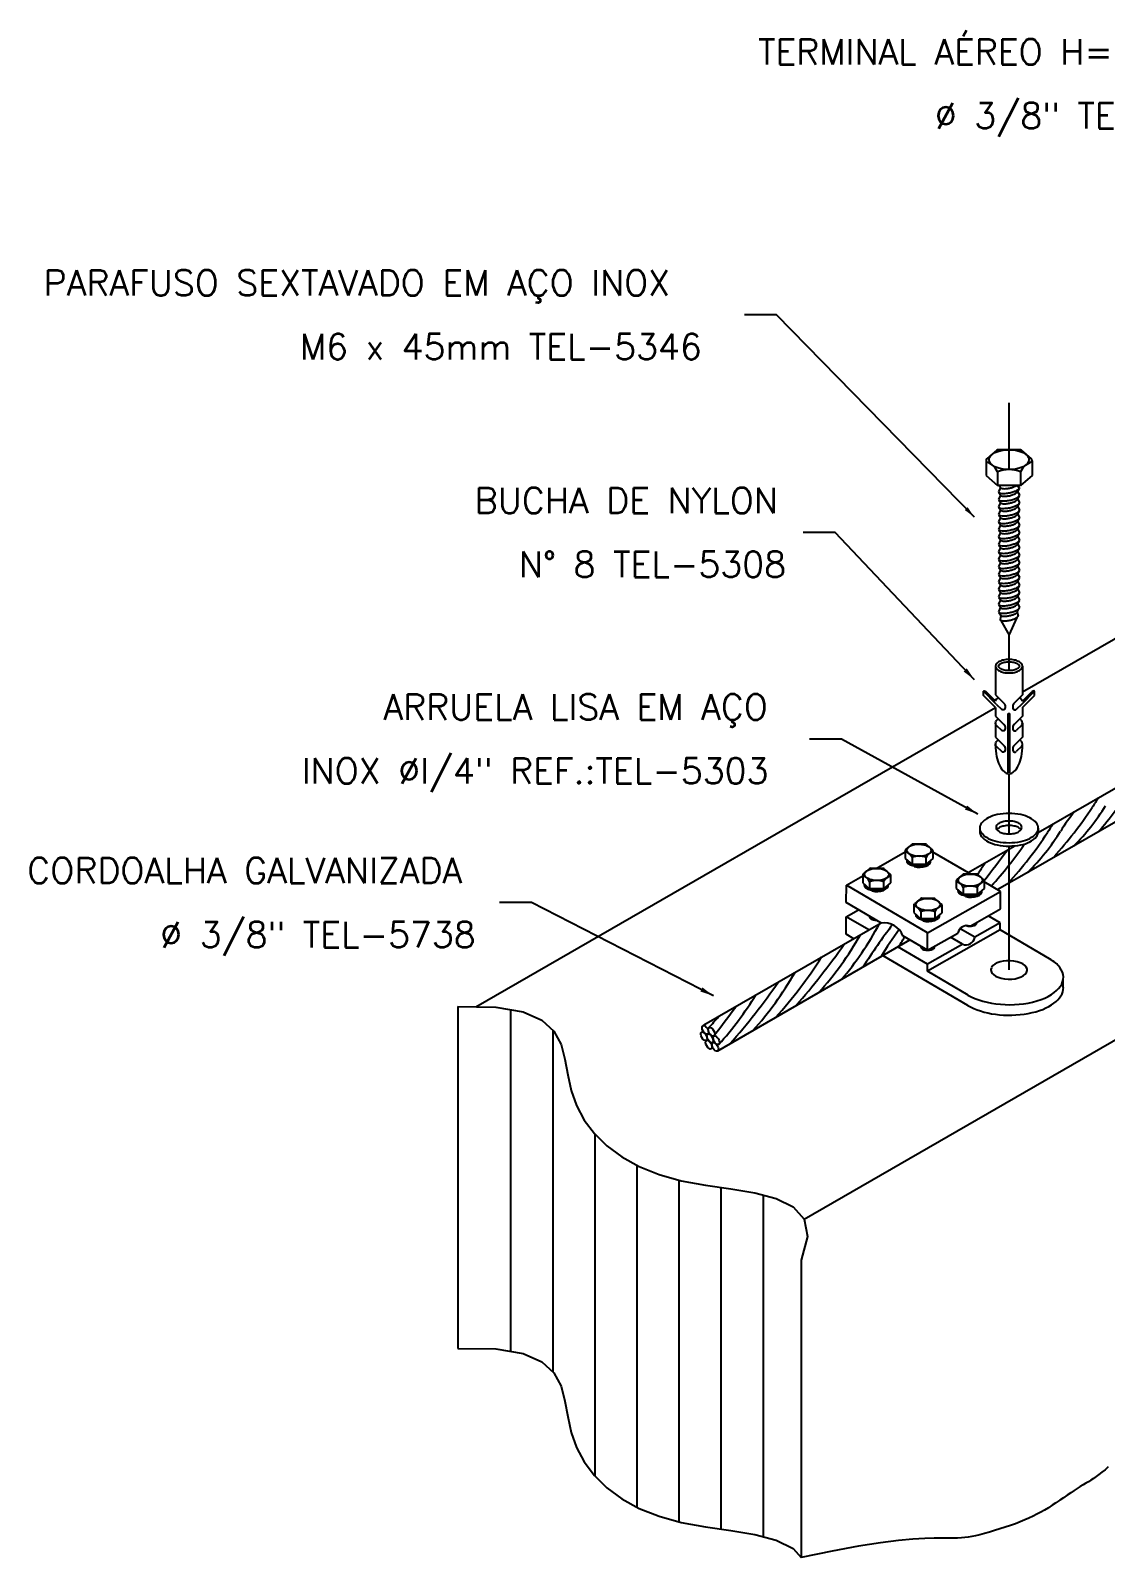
# Model space of a CAD drawing. Header units: millimetres. Extents: x -6438.6 to -6417.3, y -4691 to -4675.7.
# Drawn here: x -6438.65 to -6430.24, y -4689.28 to -4677.33 of the extents above; entities that cross this region are included whole.
import ezdxf

# ---------------------------------------------------------------- set-up
doc = ezdxf.new("R2010")
doc.units = ezdxf.units.MM
doc.header["$LTSCALE"] = 10
doc.linetypes.add('DASHDOT', pattern=[1, 0.5, -0.25, 0, -0.25])
doc.layers.add('Termotécnica', color=7, linetype='Continuous')
doc.styles.add('r80', font='romans.shx')

msp = doc.modelspace()

# ---------------------------------------------------------------- linework, layer by layer
at = {"layer": 'Termotécnica', "color": 2}
for p, q in [((-6432.811, -4679.556), (-6433.061, -4679.556)), ((-6431.262, -4681.141), (-6432.811, -4679.556)), ((-6432.595, -4686.635), (-6421.364, -4680.16)), ((-6430.909, -4680.612), (-6431.075, -4680.612)), ((-6431.172, -4680.698), (-6431.172, -4680.815)), ((-6431.087, -4680.616), (-6431.166, -4680.684)), ((-6430.897, -4680.616), (-6430.818, -4680.684)), ((-6430.812, -4680.698), (-6430.812, -4680.815)), ((-6431.172, -4680.815), (-6431.082, -4680.893)), ((-6431.082, -4680.785), (-6431.082, -4680.893)), ((-6430.902, -4680.785), (-6430.902, -4680.893)), ((-6430.812, -4680.815), (-6430.902, -4680.893)), ((-6430.902, -4680.893), (-6431.082, -4680.893)), ((-6431.06, -4680.908), (-6431.075, -4680.943)), ((-6431.06, -4680.967), (-6431.075, -4681.001)), ((-6431.071, -4680.948), (-6431.06, -4680.967)), ((-6431.069, -4680.893), (-6431.06, -4680.908)), ((-6430.91, -4680.908), (-6430.935, -4680.893)), ((-6430.913, -4680.916), (-6430.925, -4680.938)), ((-6430.925, -4680.938), (-6430.91, -4680.966)), ((-6430.886, -4682.508), (-6428.058, -4680.877)), ((-6431.06, -4681.025), (-6431.075, -4681.06)), ((-6431.06, -4681.084), (-6431.075, -4681.119)), ((-6431.071, -4681.007), (-6431.06, -4681.025)), ((-6431.071, -4681.065), (-6431.06, -4681.084)), ((-6430.913, -4680.975), (-6430.925, -4680.997)), ((-6430.925, -4680.997), (-6430.91, -4681.025)), ((-6430.913, -4681.034), (-6430.925, -4681.055)), ((-6430.925, -4681.055), (-6430.91, -4681.084)), ((-6430.913, -4681.092), (-6430.925, -4681.114)), ((-6431.06, -4681.142), (-6431.075, -4681.177)), ((-6431.06, -4681.201), (-6431.075, -4681.236)), ((-6431.071, -4681.124), (-6431.06, -4681.142)), ((-6431.071, -4681.183), (-6431.06, -4681.201)), ((-6430.925, -4681.114), (-6430.91, -4681.142)), ((-6430.913, -4681.151), (-6430.925, -4681.172)), ((-6430.925, -4681.172), (-6430.91, -4681.201)), ((-6430.913, -4681.209), (-6430.925, -4681.231)), ((-6432.352, -4681.26), (-6432.602, -4681.26)), ((-6431.263, -4682.413), (-6432.352, -4681.26)), ((-6431.06, -4681.26), (-6431.075, -4681.294)), ((-6431.06, -4681.318), (-6431.075, -4681.353)), ((-6431.071, -4681.241), (-6431.06, -4681.26)), ((-6431.071, -4681.3), (-6431.06, -4681.318)), ((-6430.925, -4681.231), (-6430.91, -4681.26)), ((-6430.913, -4681.268), (-6430.925, -4681.29)), ((-6430.925, -4681.29), (-6430.91, -4681.318)), ((-6430.913, -4681.327), (-6430.925, -4681.348)), ((-6431.06, -4681.377), (-6431.075, -4681.412)), ((-6431.06, -4681.436), (-6431.075, -4681.47)), ((-6431.071, -4681.359), (-6431.06, -4681.377)), ((-6431.071, -4681.417), (-6431.06, -4681.436)), ((-6430.925, -4681.348), (-6430.91, -4681.377)), ((-6430.913, -4681.385), (-6430.925, -4681.407)), ((-6430.925, -4681.407), (-6430.91, -4681.435)), ((-6430.913, -4681.444), (-6430.925, -4681.466)), ((-6431.06, -4681.494), (-6431.075, -4681.529)), ((-6431.06, -4681.553), (-6431.075, -4681.588)), ((-6431.071, -4681.476), (-6431.06, -4681.494)), ((-6431.071, -4681.534), (-6431.06, -4681.553)), ((-6430.925, -4681.466), (-6430.91, -4681.494)), ((-6430.913, -4681.503), (-6430.925, -4681.524)), ((-6430.925, -4681.524), (-6430.91, -4681.553)), ((-6430.913, -4681.561), (-6430.925, -4681.583)), ((-6431.06, -4681.612), (-6431.075, -4681.646)), ((-6431.06, -4681.67), (-6431.075, -4681.705)), ((-6431.071, -4681.593), (-6431.06, -4681.612)), ((-6431.071, -4681.652), (-6431.06, -4681.67)), ((-6430.925, -4681.583), (-6430.91, -4681.611)), ((-6430.913, -4681.62), (-6430.925, -4681.642)), ((-6430.925, -4681.642), (-6430.91, -4681.67)), ((-6430.913, -4681.679), (-6430.925, -4681.7)), ((-6431.06, -4681.729), (-6431.075, -4681.764)), ((-6431.06, -4681.787), (-6431.075, -4681.822)), ((-6431.071, -4681.71), (-6431.06, -4681.729)), ((-6431.071, -4681.769), (-6431.06, -4681.787)), ((-6430.925, -4681.7), (-6430.91, -4681.729)), ((-6430.913, -4681.737), (-6430.925, -4681.759)), ((-6430.925, -4681.759), (-6430.91, -4681.787)), ((-6430.913, -4681.796), (-6430.925, -4681.817)), ((-6430.764, -4683.608), (-6427.64, -4681.806)), ((-6431.06, -4681.846), (-6431.075, -4681.881)), ((-6431.072, -4681.886), (-6431.06, -4681.906)), ((-6431.071, -4681.828), (-6431.06, -4681.846)), ((-6431.057, -4681.91), (-6431.062, -4681.942)), ((-6430.992, -4682.063), (-6430.929, -4681.925)), ((-6430.929, -4681.886), (-6430.921, -4681.912)), ((-6430.925, -4681.817), (-6430.91, -4681.846)), ((-6430.925, -4681.878), (-6430.915, -4681.857)), ((-6431.057, -4681.948), (-6430.992, -4682.063)), ((-6430.8, -4683.892), (-6427.786, -4682.156)), ((-6431.098, -4682.307), (-6431.098, -4682.531)), ((-6430.886, -4682.307), (-6430.886, -4682.531)), ((-6431.092, -4682.603), (-6431.192, -4682.503)), ((-6431.192, -4682.536), (-6431.192, -4682.503)), ((-6431.097, -4682.581), (-6431.173, -4682.505)), ((-6430.892, -4682.603), (-6430.792, -4682.503)), ((-6430.887, -4682.581), (-6430.811, -4682.505)), ((-6430.792, -4682.536), (-6430.792, -4682.503)), ((-6435.164, -4684.973), (-6431.099, -4682.63)), ((-6431.098, -4682.63), (-6431.192, -4682.536)), ((-6431.104, -4682.574), (-6431.089, -4682.566)), ((-6431.098, -4682.531), (-6431.032, -4682.597)), ((-6431.098, -4682.63), (-6431.098, -4682.697)), ((-6431.092, -4682.603), (-6431.049, -4682.646)), ((-6430.886, -4682.531), (-6430.953, -4682.597)), ((-6430.892, -4682.603), (-6430.935, -4682.646)), ((-6430.886, -4682.63), (-6430.792, -4682.536)), ((-6430.886, -4682.63), (-6430.886, -4682.697)), ((-6431.098, -4682.697), (-6431.03, -4682.765)), ((-6431.098, -4682.752), (-6431.098, -4682.862)), ((-6430.998, -4682.677), (-6430.986, -4682.677)), ((-6430.998, -4683.148), (-6430.998, -4682.677)), ((-6430.986, -4683.148), (-6430.986, -4682.677)), ((-6430.886, -4682.697), (-6430.955, -4682.765)), ((-6430.886, -4682.752), (-6430.886, -4682.862)), ((-6432.304, -4682.877), (-6432.554, -4682.877)), ((-6431.236, -4683.465), (-6432.304, -4682.877)), ((-6431.098, -4682.862), (-6431.03, -4682.931)), ((-6431.092, -4682.768), (-6431.049, -4682.811)), ((-6430.886, -4682.862), (-6430.955, -4682.931)), ((-6430.892, -4682.768), (-6430.935, -4682.811)), ((-6431.092, -4682.933), (-6431.049, -4682.976)), ((-6430.892, -4682.933), (-6430.935, -4682.976)), ((-6431.221, -4683.572), (-6431.221, -4683.601)), ((-6430.763, -4683.574), (-6430.763, -4683.603)), ((-6431.753, -4683.702), (-6431.801, -4683.743)), ((-6431.645, -4683.7), (-6431.746, -4683.7)), ((-6431.638, -4683.703), (-6431.59, -4683.745)), ((-6431.311, -4683.923), (-6430.946, -4683.713)), ((-6432.033, -4683.89), (-6431.805, -4683.76)), ((-6431.805, -4683.752), (-6431.805, -4683.812)), ((-6431.805, -4683.812), (-6431.751, -4683.86)), ((-6431.751, -4683.805), (-6431.751, -4683.86)), ((-6431.642, -4683.806), (-6431.642, -4683.86)), ((-6431.587, -4683.813), (-6431.642, -4683.86)), ((-6431.587, -4683.753), (-6431.587, -4683.813)), ((-6431.291, -4683.935), (-6431.587, -4683.762)), ((-6432.265, -4684.022), (-6432.137, -4683.949)), ((-6432.137, -4683.941), (-6432.137, -4684.002)), ((-6432.085, -4683.892), (-6432.133, -4683.933)), ((-6431.977, -4683.89), (-6432.078, -4683.889)), ((-6431.97, -4683.893), (-6431.922, -4683.934)), ((-6431.919, -4683.943), (-6431.919, -4684.003)), ((-6431.642, -4683.86), (-6431.751, -4683.86)), ((-6431.737, -4683.869), (-6431.737, -4683.86)), ((-6431.737, -4683.869), (-6431.733, -4683.86)), ((-6431.735, -4683.867), (-6431.731, -4683.86)), ((-6431.735, -4683.876), (-6431.735, -4683.867)), ((-6431.353, -4683.937), (-6431.401, -4683.978)), ((-6431.245, -4683.935), (-6431.346, -4683.934)), ((-6431.237, -4683.938), (-6431.19, -4683.979)), ((-6431.237, -4683.938), (-6431.19, -4683.979)), ((-6431.084, -4684.056), (-6430.8, -4683.892)), ((-6432.266, -4684.158), (-6432.265, -4684.022)), ((-6431.629, -4684.395), (-6432.265, -4684.022)), ((-6432.137, -4684.002), (-6432.083, -4684.049)), ((-6432.083, -4683.995), (-6432.083, -4684.049)), ((-6431.974, -4684.05), (-6432.083, -4684.049)), ((-6432.069, -4684.059), (-6432.065, -4684.05)), ((-6432.069, -4684.059), (-6432.069, -4684.05)), ((-6432.067, -4684.066), (-6432.066, -4684.057)), ((-6432.066, -4684.057), (-6432.063, -4684.05)), ((-6431.974, -4683.995), (-6431.974, -4684.05)), ((-6431.919, -4684.003), (-6431.974, -4684.05)), ((-6431.629, -4684.395), (-6431.059, -4684.071)), ((-6431.405, -4683.986), (-6431.405, -4684.047)), ((-6431.405, -4683.986), (-6431.405, -4684.047)), ((-6431.405, -4684.047), (-6431.351, -4684.094)), ((-6431.35, -4684.04), (-6431.351, -4684.094)), ((-6431.241, -4684.04), (-6431.241, -4684.095)), ((-6431.187, -4684.048), (-6431.241, -4684.095)), ((-6431.186, -4683.988), (-6431.187, -4684.048)), ((-6431.059, -4684.071), (-6431.186, -4683.996)), ((-6431.06, -4684.207), (-6431.059, -4684.071)), ((-6434.728, -4684.156), (-6434.978, -4684.156)), ((-6433.305, -4684.887), (-6434.728, -4684.156)), ((-6431.995, -4684.317), (-6432.266, -4684.158)), ((-6431.737, -4684.176), (-6431.737, -4684.236)), ((-6431.685, -4684.127), (-6431.733, -4684.168)), ((-6431.576, -4684.125), (-6431.678, -4684.124)), ((-6431.569, -4684.127), (-6431.522, -4684.169)), ((-6431.518, -4684.177), (-6431.519, -4684.238)), ((-6431.241, -4684.095), (-6431.351, -4684.094)), ((-6431.337, -4684.104), (-6431.333, -4684.094)), ((-6431.337, -4684.104), (-6431.337, -4684.095)), ((-6431.334, -4684.102), (-6431.331, -4684.094)), ((-6431.334, -4684.111), (-6431.334, -4684.102)), ((-6433.379, -4685.115), (-6431.992, -4684.316)), ((-6432.267, -4684.404), (-6432.266, -4684.268)), ((-6432.266, -4684.268), (-6432.171, -4684.214)), ((-6432.089, -4684.372), (-6432.266, -4684.268)), ((-6431.737, -4684.236), (-6431.683, -4684.284)), ((-6431.682, -4684.229), (-6431.683, -4684.284)), ((-6431.573, -4684.285), (-6431.683, -4684.284)), ((-6431.669, -4684.294), (-6431.669, -4684.284)), ((-6431.669, -4684.294), (-6431.665, -4684.284)), ((-6431.666, -4684.292), (-6431.663, -4684.284)), ((-6431.666, -4684.301), (-6431.666, -4684.292)), ((-6431.573, -4684.23), (-6431.573, -4684.285)), ((-6431.519, -4684.238), (-6431.573, -4684.285)), ((-6431.297, -4684.342), (-6431.06, -4684.207)), ((-6431.061, -4684.316), (-6431.259, -4684.429)), ((-6431.244, -4684.318), (-6431.25, -4684.315)), ((-6431.061, -4684.316), (-6431.155, -4684.261)), ((-6431.061, -4684.371), (-6431.061, -4684.316)), ((-6432.207, -4684.44), (-6432.267, -4684.404)), ((-6431.63, -4684.531), (-6431.822, -4684.418)), ((-6431.061, -4684.371), (-6431.631, -4684.695)), ((-6431.63, -4684.531), (-6431.629, -4684.395)), ((-6431.63, -4684.531), (-6431.392, -4684.396)), ((-6431.355, -4684.484), (-6431.449, -4684.428)), ((-6431.259, -4684.429), (-6431.375, -4684.362)), ((-6430.675, -4684.597), (-6431.061, -4684.371)), ((-6433.272, -4685.319), (-6431.768, -4684.45)), ((-6431.63, -4684.64), (-6431.862, -4684.505)), ((-6431.669, -4684.515), (-6431.675, -4684.517)), ((-6431.353, -4684.483), (-6431.63, -4684.64)), ((-6431.591, -4684.509), (-6431.582, -4684.516)), ((-6431.586, -4684.518), (-6431.584, -4684.518)), ((-6431.315, -4684.962), (-6431.976, -4684.575)), ((-6431.315, -4684.962), (-6431.976, -4684.575)), ((-6431.631, -4684.695), (-6431.63, -4684.64)), ((-6431.312, -4684.882), (-6431.631, -4684.695)), ((-6430.568, -4684.821), (-6430.568, -4684.751)), ((-6435.305, -4684.971), (-6435.305, -4687.648)), ((-6432.619, -4686.958), (-6432.619, -4689.284))]:
    msp.add_line(p, q, dxfattribs=at)
at = {"layer": 'Termotécnica', "color": 1, "linetype": 'DASHDOT'}
for p, q in [((-6430.992, -4680.764), (-6430.992, -4680.245)), ((-6430.992, -4682.339), (-6430.992, -4682.063)), ((-6430.992, -4683.62), (-6430.992, -4683.153)), ((-6430.992, -4684.685), (-6430.992, -4683.715))]:
    msp.add_line(p, q, dxfattribs=at)
at = {"layer": 'Termotécnica', "color": 1}
for p, q in [((-6434.892, -4684.995), (-6434.892, -4687.672)), ((-6434.563, -4685.155), (-6434.563, -4687.831)), ((-6434.234, -4685.969), (-6434.234, -4688.645)), ((-6433.905, -4686.213), (-6433.905, -4688.89)), ((-6433.576, -4686.329), (-6433.576, -4689.006)), ((-6433.247, -4686.387), (-6433.247, -4689.063)), ((-6432.917, -4686.446), (-6432.917, -4689.122))]:
    msp.add_line(p, q, dxfattribs=at)
for points in [[(-6431.075, -4680.943, 0.24548), (-6431.069, -4680.949, 0.082009), (-6431.047, -4680.954, 0.04047), (-6431.021, -4680.954, 0.029714), (-6430.987, -4680.949, 0.029714), (-6430.954, -4680.94, 0.04047), (-6430.931, -4680.93, 0.082009), (-6430.912, -4680.916, 0.24548), (-6430.91, -4680.908, 0.24548)], [(-6431.075, -4681.001, 0.24548), (-6431.069, -4681.008, 0.082009), (-6431.047, -4681.013, 0.04047), (-6431.021, -4681.013, 0.029714), (-6430.987, -4681.008, 0.029714), (-6430.954, -4680.998, 0.04047), (-6430.931, -4680.988, 0.082009), (-6430.912, -4680.974, 0.24548), (-6430.91, -4680.966, 0.24548)], [(-6431.06, -4680.908, 0.24548), (-6431.055, -4680.913, 0.082009), (-6431.037, -4680.917, 0.04047), (-6431.016, -4680.917, 0.029714), (-6430.988, -4680.913, 0.029714), (-6430.961, -4680.905, 0.04047), (-6430.942, -4680.897, 0.033394), (-6430.935, -4680.893)], [(-6431.06, -4680.967, 0.24548), (-6431.055, -4680.972, 0.082009), (-6431.037, -4680.976, 0.04047), (-6431.016, -4680.976, 0.029714), (-6430.988, -4680.972, 0.029714), (-6430.961, -4680.964, 0.04047), (-6430.942, -4680.956, 0.082009), (-6430.927, -4680.944, 0.24548), (-6430.925, -4680.938, 0.24548)], [(-6431.075, -4681.06, 0.24548), (-6431.069, -4681.066, 0.082009), (-6431.047, -4681.072, 0.04047), (-6431.021, -4681.071, 0.029714), (-6430.987, -4681.066, 0.029714), (-6430.954, -4681.057, 0.04047), (-6430.931, -4681.047, 0.082009), (-6430.912, -4681.033, 0.24548), (-6430.91, -4681.025, 0.24548)], [(-6431.075, -4681.119, 0.24548), (-6431.069, -4681.125, 0.082009), (-6431.047, -4681.13, 0.04047), (-6431.021, -4681.13, 0.029714), (-6430.987, -4681.125, 0.029714), (-6430.954, -4681.116, 0.04047), (-6430.931, -4681.106, 0.082009), (-6430.912, -4681.091, 0.24548), (-6430.91, -4681.084, 0.24548)], [(-6431.06, -4681.025, 0.24548), (-6431.055, -4681.03, 0.082009), (-6431.037, -4681.035, 0.04047), (-6431.016, -4681.035, 0.029714), (-6430.988, -4681.03, 0.029714), (-6430.961, -4681.023, 0.04047), (-6430.942, -4681.014, 0.082009), (-6430.927, -4681.003, 0.24548), (-6430.925, -4680.997, 0.24548)], [(-6431.06, -4681.084, 0.24548), (-6431.055, -4681.089, 0.082009), (-6431.037, -4681.093, 0.04047), (-6431.016, -4681.093, 0.029714), (-6430.988, -4681.089, 0.029714), (-6430.961, -4681.081, 0.04047), (-6430.942, -4681.073, 0.082009), (-6430.927, -4681.062, 0.24548), (-6430.925, -4681.055, 0.24548)], [(-6431.075, -4681.177, 0.24548), (-6431.069, -4681.183, 0.082009), (-6431.047, -4681.189, 0.04047), (-6431.021, -4681.189, 0.029714), (-6430.987, -4681.183, 0.029714), (-6430.954, -4681.174, 0.04047), (-6430.931, -4681.164, 0.082009), (-6430.912, -4681.15, 0.24548), (-6430.91, -4681.142, 0.24548)], [(-6431.075, -4681.236, 0.24548), (-6431.069, -4681.242, 0.082009), (-6431.047, -4681.247, 0.04047), (-6431.021, -4681.247, 0.029714), (-6430.987, -4681.242, 0.029714), (-6430.954, -4681.233, 0.04047), (-6430.931, -4681.223, 0.082009), (-6430.912, -4681.209, 0.24548), (-6430.91, -4681.201, 0.24548)], [(-6431.06, -4681.142, 0.24548), (-6431.055, -4681.148, 0.082009), (-6431.037, -4681.152, 0.04047), (-6431.016, -4681.152, 0.029714), (-6430.988, -4681.148, 0.029714), (-6430.961, -4681.14, 0.04047), (-6430.942, -4681.132, 0.082009), (-6430.927, -4681.12, 0.24548), (-6430.925, -4681.114, 0.24548)], [(-6431.06, -4681.201, 0.24548), (-6431.055, -4681.206, 0.082009), (-6431.037, -4681.211, 0.04047), (-6431.016, -4681.21, 0.029714), (-6430.988, -4681.206, 0.029714), (-6430.961, -4681.199, 0.04047), (-6430.942, -4681.19, 0.082009), (-6430.927, -4681.179, 0.24548), (-6430.925, -4681.172, 0.24548)], [(-6431.075, -4681.294, 0.24548), (-6431.069, -4681.301, 0.082009), (-6431.047, -4681.306, 0.04047), (-6431.021, -4681.306, 0.029714), (-6430.987, -4681.301, 0.029714), (-6430.954, -4681.292, 0.04047), (-6430.931, -4681.281, 0.082009), (-6430.912, -4681.267, 0.24548), (-6430.91, -4681.26, 0.24548)], [(-6431.075, -4681.353, 0.24548), (-6431.069, -4681.359, 0.082009), (-6431.047, -4681.365, 0.04047), (-6431.021, -4681.365, 0.029714), (-6430.987, -4681.359, 0.029714), (-6430.954, -4681.35, 0.04047), (-6430.931, -4681.34, 0.082009), (-6430.912, -4681.326, 0.24548), (-6430.91, -4681.318, 0.24548)], [(-6431.06, -4681.26, 0.24548), (-6431.055, -4681.265, 0.082009), (-6431.037, -4681.269, 0.04047), (-6431.016, -4681.269, 0.029714), (-6430.988, -4681.265, 0.029714), (-6430.961, -4681.257, 0.04047), (-6430.942, -4681.249, 0.082009), (-6430.927, -4681.238, 0.24548), (-6430.925, -4681.231, 0.24548)], [(-6431.06, -4681.318, 0.24548), (-6431.055, -4681.323, 0.082009), (-6431.037, -4681.328, 0.04047), (-6431.016, -4681.328, 0.029714), (-6430.988, -4681.323, 0.029714), (-6430.961, -4681.316, 0.04047), (-6430.942, -4681.308, 0.082009), (-6430.927, -4681.296, 0.24548), (-6430.925, -4681.29, 0.24548)], [(-6431.075, -4681.412, 0.24548), (-6431.069, -4681.418, 0.082009), (-6431.047, -4681.423, 0.04047), (-6431.021, -4681.423, 0.029714), (-6430.987, -4681.418, 0.029714), (-6430.954, -4681.409, 0.04047), (-6430.931, -4681.399, 0.082009), (-6430.912, -4681.385, 0.24548), (-6430.91, -4681.377, 0.24548)], [(-6431.075, -4681.47, 0.24548), (-6431.069, -4681.477, 0.082009), (-6431.047, -4681.482, 0.04047), (-6431.021, -4681.482, 0.029714), (-6430.987, -4681.477, 0.029714), (-6430.954, -4681.467, 0.04047), (-6430.931, -4681.457, 0.082009), (-6430.912, -4681.443, 0.24548), (-6430.91, -4681.435, 0.24548)], [(-6431.06, -4681.377, 0.24548), (-6431.055, -4681.382, 0.082009), (-6431.037, -4681.387, 0.04047), (-6431.016, -4681.386, 0.029714), (-6430.988, -4681.382, 0.029714), (-6430.961, -4681.375, 0.04047), (-6430.942, -4681.366, 0.082009), (-6430.927, -4681.355, 0.24548), (-6430.925, -4681.348, 0.24548)], [(-6431.06, -4681.436, 0.24548), (-6431.055, -4681.441, 0.082009), (-6431.037, -4681.445, 0.04047), (-6431.016, -4681.445, 0.029714), (-6430.988, -4681.441, 0.029714), (-6430.961, -4681.433, 0.04047), (-6430.942, -4681.425, 0.082009), (-6430.927, -4681.413, 0.24548), (-6430.925, -4681.407, 0.24548)], [(-6431.075, -4681.529, 0.24548), (-6431.069, -4681.535, 0.082009), (-6431.047, -4681.541, 0.04047), (-6431.021, -4681.54, 0.029714), (-6430.987, -4681.535, 0.029714), (-6430.954, -4681.526, 0.04047), (-6430.931, -4681.516, 0.082009), (-6430.912, -4681.502, 0.24548), (-6430.91, -4681.494, 0.24548)], [(-6431.075, -4681.588, 0.24548), (-6431.069, -4681.594, 0.082009), (-6431.047, -4681.599, 0.04047), (-6431.021, -4681.599, 0.029714), (-6430.987, -4681.594, 0.029714), (-6430.954, -4681.585, 0.04047), (-6430.931, -4681.575, 0.082009), (-6430.912, -4681.561, 0.24548), (-6430.91, -4681.553, 0.24548)], [(-6431.06, -4681.494, 0.24548), (-6431.055, -4681.499, 0.082009), (-6431.037, -4681.504, 0.04047), (-6431.016, -4681.504, 0.029714), (-6430.988, -4681.499, 0.029714), (-6430.961, -4681.492, 0.04047), (-6430.942, -4681.484, 0.082009), (-6430.927, -4681.472, 0.24548), (-6430.925, -4681.466, 0.24548)], [(-6431.06, -4681.553, 0.24548), (-6431.055, -4681.558, 0.082009), (-6431.037, -4681.562, 0.04047), (-6431.016, -4681.562, 0.029714), (-6430.988, -4681.558, 0.029714), (-6430.961, -4681.55, 0.04047), (-6430.942, -4681.542, 0.082009), (-6430.927, -4681.531, 0.24548), (-6430.925, -4681.524, 0.24548)], [(-6431.075, -4681.646, 0.24548), (-6431.069, -4681.653, 0.082009), (-6431.047, -4681.658, 0.04047), (-6431.021, -4681.658, 0.029714), (-6430.987, -4681.653, 0.029714), (-6430.954, -4681.643, 0.04047), (-6430.931, -4681.633, 0.082009), (-6430.912, -4681.619, 0.24548), (-6430.91, -4681.611, 0.24548)], [(-6431.075, -4681.705, 0.24548), (-6431.069, -4681.711, 0.082009), (-6431.047, -4681.717, 0.04047), (-6431.021, -4681.716, 0.029714), (-6430.987, -4681.711, 0.029714), (-6430.954, -4681.702, 0.04047), (-6430.931, -4681.692, 0.082009), (-6430.912, -4681.678, 0.24548), (-6430.91, -4681.67, 0.24548)], [(-6431.06, -4681.612, 0.24548), (-6431.055, -4681.617, 0.082009), (-6431.037, -4681.621, 0.04047), (-6431.016, -4681.621, 0.029714), (-6430.988, -4681.617, 0.029714), (-6430.961, -4681.609, 0.04047), (-6430.942, -4681.601, 0.082009), (-6430.927, -4681.589, 0.24548), (-6430.925, -4681.583, 0.24548)], [(-6431.06, -4681.67, 0.24548), (-6431.055, -4681.675, 0.082009), (-6431.037, -4681.68, 0.04047), (-6431.016, -4681.68, 0.029714), (-6430.988, -4681.675, 0.029714), (-6430.961, -4681.668, 0.04047), (-6430.942, -4681.659, 0.082009), (-6430.927, -4681.648, 0.24548), (-6430.925, -4681.642, 0.24548)], [(-6431.075, -4681.764, 0.24548), (-6431.069, -4681.77, 0.082009), (-6431.047, -4681.775, 0.04047), (-6431.021, -4681.775, 0.029714), (-6430.987, -4681.77, 0.029714), (-6430.954, -4681.761, 0.04047), (-6430.931, -4681.751, 0.082009), (-6430.912, -4681.736, 0.24548), (-6430.91, -4681.729, 0.24548)], [(-6431.075, -4681.822, 0.24548), (-6431.069, -4681.828, 0.082009), (-6431.047, -4681.834, 0.04047), (-6431.021, -4681.834, 0.029714), (-6430.987, -4681.828, 0.029714), (-6430.954, -4681.819, 0.04047), (-6430.931, -4681.809, 0.082009), (-6430.912, -4681.795, 0.24548), (-6430.91, -4681.787, 0.24548)], [(-6431.06, -4681.729, 0.24548), (-6431.055, -4681.734, 0.082009), (-6431.037, -4681.738, 0.04047), (-6431.016, -4681.738, 0.029714), (-6430.988, -4681.734, 0.029714), (-6430.961, -4681.726, 0.04047), (-6430.942, -4681.718, 0.082009), (-6430.927, -4681.707, 0.24548), (-6430.925, -4681.7, 0.24548)], [(-6431.06, -4681.787, 0.24548), (-6431.055, -4681.793, 0.082009), (-6431.037, -4681.797, 0.04047), (-6431.016, -4681.797, 0.029714), (-6430.988, -4681.793, 0.029714), (-6430.961, -4681.785, 0.04047), (-6430.942, -4681.777, 0.082009), (-6430.927, -4681.765, 0.24548), (-6430.925, -4681.759, 0.24548)], [(-6431.075, -4681.881, 0.24548), (-6431.069, -4681.887, 0.082009), (-6431.047, -4681.893, 0.04047), (-6431.021, -4681.892, 0.029714), (-6430.987, -4681.887, 0.029714), (-6430.954, -4681.878, 0.04047), (-6430.931, -4681.868, 0.082009), (-6430.912, -4681.854, 0.24548), (-6430.91, -4681.846, 0.24548)], [(-6431.062, -4681.942, 0.24548), (-6431.057, -4681.947, 0.082009), (-6431.038, -4681.952, 0.04047), (-6431.016, -4681.952, 0.029714), (-6430.987, -4681.947, 0.029714), (-6430.959, -4681.939, 0.04047), (-6430.939, -4681.931, 0.082009), (-6430.923, -4681.919, 0.24548), (-6430.921, -4681.912, 0.24548)], [(-6431.06, -4681.846, 0.24548), (-6431.055, -4681.851, 0.082009), (-6431.037, -4681.856, 0.04047), (-6431.016, -4681.855, 0.029714), (-6430.988, -4681.851, 0.029714), (-6430.961, -4681.844, 0.04047), (-6430.942, -4681.835, 0.082009), (-6430.927, -4681.824, 0.24548), (-6430.925, -4681.817, 0.24548)], [(-6431.06, -4681.906, 0.24548), (-6431.055, -4681.911, 0.082009), (-6431.037, -4681.916, 0.04047), (-6431.016, -4681.916, 0.029714), (-6430.988, -4681.911, 0.029714), (-6430.961, -4681.904, 0.04047), (-6430.942, -4681.896, 0.082009), (-6430.927, -4681.884, 0.24548), (-6430.925, -4681.878, 0.24548)]]:
    msp.add_lwpolyline(points, format="xyb", dxfattribs=at)
at = {"layer": 'Termotécnica', "color": 2}
for points in [[(-6430.886, -4682.307, 0.174705), (-6430.893, -4682.289, 0.104203), (-6430.917, -4682.27, 0.064948), (-6430.949, -4682.259, 0.051099), (-6430.992, -4682.254, 0.051099), (-6431.035, -4682.259, 0.064948), (-6431.067, -4682.27, 0.104203), (-6431.092, -4682.289, 0.174705), (-6431.098, -4682.307, 0.174705), (-6431.092, -4682.325, 0.104203), (-6431.067, -4682.344, 0.064948), (-6431.035, -4682.356, 0.051099), (-6430.992, -4682.36, 0.051099), (-6430.949, -4682.356, 0.064948), (-6430.917, -4682.344, 0.104203), (-6430.893, -4682.325, 0.174705)], [(-6430.908, -4682.307, 0.174705), (-6430.909, -4682.303, 0.104203), (-6430.927, -4682.289, 0.064948), (-6430.954, -4682.279, 0.051099), (-6430.992, -4682.275, 0.051099), (-6431.031, -4682.279, 0.064948), (-6431.058, -4682.289, 0.104203), (-6431.075, -4682.303, 0.174705), (-6431.077, -4682.307, 0.174705), (-6431.075, -4682.311, 0.104203), (-6431.058, -4682.326, 0.064948), (-6431.031, -4682.335, 0.051099), (-6430.992, -4682.339, 0.051099), (-6430.954, -4682.335, 0.064948), (-6430.927, -4682.326, 0.104203), (-6430.909, -4682.311, 0.174705)], [(-6430.763, -4683.574, 0.174705), (-6430.777, -4683.535, 0.104203), (-6430.83, -4683.493, 0.064948), (-6430.9, -4683.469, 0.051099), (-6430.992, -4683.46, 0.051099), (-6431.085, -4683.469, 0.064948), (-6431.154, -4683.493, 0.104203), (-6431.207, -4683.535, 0.174705), (-6431.221, -4683.574, 0.174705), (-6431.207, -4683.613, 0.104203), (-6431.154, -4683.655, 0.064948), (-6431.085, -4683.679, 0.051099), (-6430.992, -4683.689, 0.051099), (-6430.9, -4683.679, 0.064948), (-6430.83, -4683.655, 0.104203), (-6430.777, -4683.613, 0.174705)], [(-6430.892, -4683.569, 0.174705), (-6430.898, -4683.552, 0.104203), (-6430.921, -4683.534, 0.064948), (-6430.952, -4683.523, 0.051099), (-6430.992, -4683.519, 0.051099), (-6431.033, -4683.523, 0.064948), (-6431.064, -4683.534, 0.104203), (-6431.087, -4683.552, 0.174705), (-6431.093, -4683.569, 0.174705), (-6431.087, -4683.586, 0.104203), (-6431.064, -4683.605, 0.064948), (-6431.033, -4683.616, 0.051099), (-6430.992, -4683.62, 0.051099), (-6430.952, -4683.616, 0.064948), (-6430.921, -4683.605, 0.104203), (-6430.898, -4683.586, 0.174705)]]:
    msp.add_lwpolyline(points, format="xyb", close=True, dxfattribs=at)
for points in [[(-6431.192, -4682.503), (-6431.187, -4682.501), (-6431.18, -4682.502), (-6431.173, -4682.505)], [(-6430.792, -4682.503), (-6430.797, -4682.501), (-6430.804, -4682.502), (-6430.811, -4682.505)], [(-6431.032, -4682.597), (-6431.03, -4682.599), (-6431.029, -4682.601), (-6431.028, -4682.603), (-6431.027, -4682.604), (-6431.026, -4682.606), (-6431.026, -4682.607), (-6431.025, -4682.608), (-6431.025, -4682.609), (-6431.024, -4682.61), (-6431.024, -4682.611), (-6431.024, -4682.612), (-6431.023, -4682.613), (-6431.023, -4682.614), (-6431.023, -4682.614), (-6431.023, -4682.615), (-6431.023, -4682.616), (-6431.022, -4682.617), (-6431.022, -4682.618), (-6431.022, -4682.619), (-6431.022, -4682.62), (-6431.022, -4682.621), (-6431.022, -4682.621), (-6431.022, -4682.622), (-6431.022, -4682.623), (-6431.022, -4682.624), (-6431.022, -4682.625), (-6431.022, -4682.626), (-6431.022, -4682.627), (-6431.022, -4682.628), (-6431.023, -4682.629), (-6431.023, -4682.63), (-6431.023, -4682.631), (-6431.023, -4682.632), (-6431.023, -4682.633), (-6431.023, -4682.634), (-6431.023, -4682.635), (-6431.024, -4682.636), (-6431.024, -4682.637), (-6431.024, -4682.638), (-6431.024, -4682.639), (-6431.025, -4682.639), (-6431.025, -4682.64), (-6431.025, -4682.641), (-6431.025, -4682.642), (-6431.026, -4682.642), (-6431.026, -4682.643), (-6431.027, -4682.644), (-6431.027, -4682.644), (-6431.027, -4682.645), (-6431.028, -4682.645), (-6431.028, -4682.646), (-6431.029, -4682.646), (-6431.029, -4682.646), (-6431.03, -4682.647), (-6431.03, -4682.647), (-6431.031, -4682.647), (-6431.031, -4682.647), (-6431.032, -4682.648), (-6431.032, -4682.648), (-6431.033, -4682.648), (-6431.034, -4682.648), (-6431.035, -4682.648), (-6431.035, -4682.648), (-6431.036, -4682.648), (-6431.037, -4682.648), (-6431.038, -4682.648), (-6431.04, -4682.648), (-6431.041, -4682.648), (-6431.043, -4682.648), (-6431.045, -4682.648), (-6431.047, -4682.647), (-6431.049, -4682.646)], [(-6430.953, -4682.597), (-6430.954, -4682.599), (-6430.956, -4682.601), (-6430.957, -4682.603), (-6430.957, -4682.604), (-6430.958, -4682.606), (-6430.959, -4682.607), (-6430.959, -4682.608), (-6430.96, -4682.609), (-6430.96, -4682.61), (-6430.961, -4682.611), (-6430.961, -4682.612), (-6430.961, -4682.613), (-6430.961, -4682.614), (-6430.962, -4682.614), (-6430.962, -4682.615), (-6430.962, -4682.616), (-6430.962, -4682.617), (-6430.962, -4682.618), (-6430.962, -4682.619), (-6430.962, -4682.62), (-6430.962, -4682.621), (-6430.963, -4682.621), (-6430.963, -4682.622), (-6430.963, -4682.623), (-6430.962, -4682.624), (-6430.962, -4682.625), (-6430.962, -4682.626), (-6430.962, -4682.627), (-6430.962, -4682.628), (-6430.962, -4682.629), (-6430.962, -4682.63), (-6430.962, -4682.631), (-6430.962, -4682.632), (-6430.961, -4682.633), (-6430.961, -4682.634), (-6430.961, -4682.635), (-6430.961, -4682.636), (-6430.961, -4682.637), (-6430.96, -4682.638), (-6430.96, -4682.639), (-6430.96, -4682.639), (-6430.96, -4682.64), (-6430.959, -4682.641), (-6430.959, -4682.642), (-6430.959, -4682.642), (-6430.958, -4682.643), (-6430.958, -4682.644), (-6430.957, -4682.644), (-6430.957, -4682.645), (-6430.957, -4682.645), (-6430.956, -4682.646), (-6430.956, -4682.646), (-6430.955, -4682.646), (-6430.955, -4682.647), (-6430.954, -4682.647), (-6430.954, -4682.647), (-6430.953, -4682.647), (-6430.953, -4682.648), (-6430.952, -4682.648), (-6430.951, -4682.648), (-6430.951, -4682.648), (-6430.95, -4682.648), (-6430.949, -4682.648), (-6430.948, -4682.648), (-6430.947, -4682.648), (-6430.946, -4682.648), (-6430.945, -4682.648), (-6430.943, -4682.648), (-6430.942, -4682.648), (-6430.94, -4682.648), (-6430.938, -4682.647), (-6430.935, -4682.646)], [(-6431.032, -4682.762), (-6431.03, -4682.764), (-6431.029, -4682.766), (-6431.028, -4682.768), (-6431.027, -4682.77), (-6431.026, -4682.771), (-6431.026, -4682.772), (-6431.025, -4682.773), (-6431.025, -4682.775), (-6431.024, -4682.776), (-6431.024, -4682.776), (-6431.024, -4682.777), (-6431.023, -4682.778), (-6431.023, -4682.779), (-6431.023, -4682.78), (-6431.023, -4682.78), (-6431.023, -4682.781), (-6431.022, -4682.782), (-6431.022, -4682.783), (-6431.022, -4682.784), (-6431.022, -4682.785), (-6431.022, -4682.786), (-6431.022, -4682.787), (-6431.022, -4682.788), (-6431.022, -4682.789), (-6431.022, -4682.79), (-6431.022, -4682.791), (-6431.022, -4682.792), (-6431.022, -4682.793), (-6431.022, -4682.794), (-6431.023, -4682.795), (-6431.023, -4682.796), (-6431.023, -4682.797), (-6431.023, -4682.798), (-6431.023, -4682.799), (-6431.023, -4682.8), (-6431.023, -4682.8), (-6431.024, -4682.801), (-6431.024, -4682.802), (-6431.024, -4682.803), (-6431.024, -4682.804), (-6431.025, -4682.805), (-6431.025, -4682.805), (-6431.025, -4682.806), (-6431.025, -4682.807), (-6431.026, -4682.808), (-6431.026, -4682.808), (-6431.027, -4682.809), (-6431.027, -4682.81), (-6431.027, -4682.81), (-6431.028, -4682.811), (-6431.028, -4682.811), (-6431.029, -4682.811), (-6431.029, -4682.812), (-6431.03, -4682.812), (-6431.03, -4682.812), (-6431.031, -4682.812), (-6431.031, -4682.813), (-6431.032, -4682.813), (-6431.032, -4682.813), (-6431.033, -4682.813), (-6431.034, -4682.813), (-6431.035, -4682.813), (-6431.035, -4682.814), (-6431.036, -4682.814), (-6431.037, -4682.814), (-6431.038, -4682.814), (-6431.04, -4682.814), (-6431.041, -4682.814), (-6431.043, -4682.813), (-6431.045, -4682.813), (-6431.047, -4682.812), (-6431.049, -4682.811)], [(-6430.953, -4682.762), (-6430.954, -4682.764), (-6430.956, -4682.766), (-6430.957, -4682.768), (-6430.957, -4682.77), (-6430.958, -4682.771), (-6430.959, -4682.772), (-6430.959, -4682.773), (-6430.96, -4682.775), (-6430.96, -4682.776), (-6430.961, -4682.776), (-6430.961, -4682.777), (-6430.961, -4682.778), (-6430.961, -4682.779), (-6430.962, -4682.78), (-6430.962, -4682.78), (-6430.962, -4682.781), (-6430.962, -4682.782), (-6430.962, -4682.783), (-6430.962, -4682.784), (-6430.962, -4682.785), (-6430.962, -4682.786), (-6430.963, -4682.787), (-6430.963, -4682.788), (-6430.963, -4682.789), (-6430.962, -4682.79), (-6430.962, -4682.791), (-6430.962, -4682.792), (-6430.962, -4682.793), (-6430.962, -4682.794), (-6430.962, -4682.795), (-6430.962, -4682.796), (-6430.962, -4682.797), (-6430.962, -4682.798), (-6430.961, -4682.799), (-6430.961, -4682.8), (-6430.961, -4682.8), (-6430.961, -4682.801), (-6430.961, -4682.802), (-6430.96, -4682.803), (-6430.96, -4682.804), (-6430.96, -4682.805), (-6430.96, -4682.805), (-6430.959, -4682.806), (-6430.959, -4682.807), (-6430.959, -4682.808), (-6430.958, -4682.808), (-6430.958, -4682.809), (-6430.957, -4682.81), (-6430.957, -4682.81), (-6430.957, -4682.811), (-6430.956, -4682.811), (-6430.956, -4682.811), (-6430.955, -4682.812), (-6430.955, -4682.812), (-6430.954, -4682.812), (-6430.954, -4682.812), (-6430.953, -4682.813), (-6430.953, -4682.813), (-6430.952, -4682.813), (-6430.951, -4682.813), (-6430.951, -4682.813), (-6430.95, -4682.813), (-6430.949, -4682.814), (-6430.948, -4682.814), (-6430.947, -4682.814), (-6430.946, -4682.814), (-6430.945, -4682.814), (-6430.943, -4682.814), (-6430.942, -4682.813), (-6430.94, -4682.813), (-6430.938, -4682.812), (-6430.935, -4682.811)], [(-6431.032, -4682.928), (-6431.03, -4682.93), (-6431.029, -4682.932), (-6431.028, -4682.933), (-6431.027, -4682.935), (-6431.026, -4682.936), (-6431.026, -4682.938), (-6431.025, -4682.939), (-6431.025, -4682.94), (-6431.024, -4682.941), (-6431.024, -4682.942), (-6431.024, -4682.943), (-6431.023, -4682.943), (-6431.023, -4682.944), (-6431.023, -4682.945), (-6431.023, -4682.946), (-6431.023, -4682.947), (-6431.022, -4682.947), (-6431.022, -4682.948), (-6431.022, -4682.949), (-6431.022, -4682.95), (-6431.022, -4682.951), (-6431.022, -4682.952), (-6431.022, -4682.953), (-6431.022, -4682.954), (-6431.022, -4682.955), (-6431.022, -4682.956), (-6431.022, -4682.957), (-6431.022, -4682.958), (-6431.022, -4682.959), (-6431.023, -4682.96), (-6431.023, -4682.961), (-6431.023, -4682.962), (-6431.023, -4682.963), (-6431.023, -4682.964), (-6431.023, -4682.965), (-6431.023, -4682.966), (-6431.024, -4682.967), (-6431.024, -4682.967), (-6431.024, -4682.968), (-6431.024, -4682.969), (-6431.025, -4682.97), (-6431.025, -4682.971), (-6431.025, -4682.971), (-6431.025, -4682.972), (-6431.026, -4682.973), (-6431.026, -4682.974), (-6431.027, -4682.974), (-6431.027, -4682.975), (-6431.027, -4682.975), (-6431.028, -4682.976), (-6431.028, -4682.976), (-6431.029, -4682.977), (-6431.029, -4682.977), (-6431.03, -4682.977), (-6431.03, -4682.977), (-6431.031, -4682.978), (-6431.031, -4682.978), (-6431.032, -4682.978), (-6431.032, -4682.978), (-6431.033, -4682.978), (-6431.034, -4682.979), (-6431.035, -4682.979), (-6431.035, -4682.979), (-6431.036, -4682.979), (-6431.037, -4682.979), (-6431.038, -4682.979), (-6431.04, -4682.979), (-6431.041, -4682.979), (-6431.043, -4682.979), (-6431.045, -4682.978), (-6431.047, -4682.977), (-6431.049, -4682.976)], [(-6430.953, -4682.928), (-6430.954, -4682.93), (-6430.956, -4682.932), (-6430.957, -4682.933), (-6430.957, -4682.935), (-6430.958, -4682.936), (-6430.959, -4682.938), (-6430.959, -4682.939), (-6430.96, -4682.94), (-6430.96, -4682.941), (-6430.961, -4682.942), (-6430.961, -4682.943), (-6430.961, -4682.943), (-6430.961, -4682.944), (-6430.962, -4682.945), (-6430.962, -4682.946), (-6430.962, -4682.947), (-6430.962, -4682.947), (-6430.962, -4682.948), (-6430.962, -4682.949), (-6430.962, -4682.95), (-6430.962, -4682.951), (-6430.963, -4682.952), (-6430.963, -4682.953), (-6430.963, -4682.954), (-6430.962, -4682.955), (-6430.962, -4682.956), (-6430.962, -4682.957), (-6430.962, -4682.958), (-6430.962, -4682.959), (-6430.962, -4682.96), (-6430.962, -4682.961), (-6430.962, -4682.962), (-6430.962, -4682.963), (-6430.961, -4682.964), (-6430.961, -4682.965), (-6430.961, -4682.966), (-6430.961, -4682.967), (-6430.961, -4682.967), (-6430.96, -4682.968), (-6430.96, -4682.969), (-6430.96, -4682.97), (-6430.96, -4682.971), (-6430.959, -4682.971), (-6430.959, -4682.972), (-6430.959, -4682.973), (-6430.958, -4682.974), (-6430.958, -4682.974), (-6430.957, -4682.975), (-6430.957, -4682.975), (-6430.957, -4682.976), (-6430.956, -4682.976), (-6430.956, -4682.977), (-6430.955, -4682.977), (-6430.955, -4682.977), (-6430.954, -4682.977), (-6430.954, -4682.978), (-6430.953, -4682.978), (-6430.953, -4682.978), (-6430.952, -4682.978), (-6430.951, -4682.978), (-6430.951, -4682.979), (-6430.95, -4682.979), (-6430.949, -4682.979), (-6430.948, -4682.979), (-6430.947, -4682.979), (-6430.946, -4682.979), (-6430.945, -4682.979), (-6430.943, -4682.979), (-6430.942, -4682.979), (-6430.94, -4682.978), (-6430.938, -4682.977), (-6430.935, -4682.976)], [(-6435.305, -4684.971), (-6435.009, -4684.975), (-6434.795, -4685.012), (-6434.648, -4685.077), (-6434.554, -4685.164), (-6434.498, -4685.268), (-6434.467, -4685.384), (-6434.445, -4685.506), (-6434.419, -4685.629), (-6434.377, -4685.747), (-6434.317, -4685.86), (-6434.237, -4685.965), (-6434.139, -4686.062), (-6434.022, -4686.149), (-6433.886, -4686.224), (-6433.731, -4686.286), (-6433.557, -4686.335), (-6433.367, -4686.369), (-6433.17, -4686.398), (-6432.982, -4686.429), (-6432.814, -4686.473), (-6432.681, -4686.539), (-6432.595, -4686.635), (-6432.57, -4686.772), (-6432.619, -4686.958)], [(-6435.305, -4687.648), (-6435.009, -4687.651), (-6434.795, -4687.688), (-6434.648, -4687.753), (-6434.554, -4687.84), (-6434.498, -4687.944), (-6434.467, -4688.06), (-6434.445, -4688.182), (-6434.419, -4688.305), (-6434.377, -4688.424), (-6434.317, -4688.536), (-6434.237, -4688.642), (-6434.139, -4688.738), (-6434.022, -4688.825), (-6433.886, -4688.9), (-6433.731, -4688.962), (-6433.557, -4689.011), (-6433.367, -4689.045), (-6433.17, -4689.074), (-6432.982, -4689.105), (-6432.814, -4689.149), (-6432.681, -4689.215), (-6432.619, -4689.284)], [(-6430.215, -4688.575), (-6430.24, -4688.597), (-6430.265, -4688.616), (-6430.288, -4688.634), (-6430.31, -4688.65), (-6430.331, -4688.665), (-6430.351, -4688.678), (-6430.371, -4688.691), (-6430.392, -4688.703), (-6430.413, -4688.716), (-6430.435, -4688.729), (-6430.458, -4688.744), (-6430.483, -4688.76), (-6430.509, -4688.778), (-6430.537, -4688.797), (-6430.565, -4688.817), (-6430.595, -4688.837), (-6430.625, -4688.856), (-6430.655, -4688.876), (-6430.684, -4688.895), (-6430.714, -4688.913), (-6430.744, -4688.93), (-6430.774, -4688.946), (-6430.804, -4688.962), (-6430.836, -4688.977), (-6430.869, -4688.991), (-6430.904, -4689.005), (-6430.941, -4689.02), (-6430.981, -4689.034), (-6431.021, -4689.048), (-6431.063, -4689.061), (-6431.105, -4689.074), (-6431.146, -4689.086), (-6431.185, -4689.097), (-6431.221, -4689.106), (-6431.255, -4689.114), (-6431.284, -4689.12), (-6431.311, -4689.125), (-6431.337, -4689.128), (-6431.364, -4689.131), (-6431.394, -4689.132), (-6431.429, -4689.133), (-6431.47, -4689.133), (-6431.519, -4689.133), (-6431.578, -4689.133), (-6431.652, -4689.135), (-6431.744, -4689.141), (-6431.858, -4689.152), (-6431.998, -4689.17), (-6432.169, -4689.197), (-6432.375, -4689.234), (-6432.619, -4689.284)]]:
    msp.add_lwpolyline(points, dxfattribs=at)
for points in [[(-6431.097, -4682.581, -0.122515), (-6431.092, -4682.569, -0.074458), (-6431.075, -4682.554, -0.064948)], [(-6430.887, -4682.581, 0.122515), (-6430.893, -4682.569, 0.074458), (-6430.91, -4682.554, 0.064948)], [(-6431.098, -4682.752, -0.174705), (-6431.092, -4682.734, -0.074458), (-6431.075, -4682.719, -0.064948)], [(-6431.092, -4682.77, -0.174705), (-6431.098, -4682.752, -0.174705)], [(-6430.886, -4682.752, 0.174705), (-6430.893, -4682.734, 0.074458), (-6430.91, -4682.719, 0.064948)], [(-6430.893, -4682.77, 0.174705), (-6430.886, -4682.752, 0.174705)], [(-6431.098, -4682.917, -0.174705), (-6431.092, -4682.899, -0.074458), (-6431.075, -4682.884, -0.064948)], [(-6431.092, -4682.768, -0.021127), (-6431.094, -4682.767, -0.170198)], [(-6430.886, -4682.917, 0.174705), (-6430.893, -4682.899, 0.074458), (-6430.91, -4682.884, 0.064948)], [(-6430.892, -4682.768, 0.021127), (-6430.891, -4682.767, 0.170198)], [(-6431.098, -4682.914, 0.005298), (-6431.098, -4682.924, 0.048405), (-6431.089, -4683.015, 0.062165), (-6431.067, -4683.082, 0.102796), (-6431.028, -4683.135, 0.153617), (-6430.998, -4683.148, 0.181773)], [(-6431.094, -4682.932, -0.138405), (-6431.098, -4682.917, -0.174705)], [(-6431.092, -4682.933, -0.021127), (-6431.094, -4682.932, -0.170198)], [(-6430.986, -4683.148, 0.153617), (-6430.957, -4683.135, 0.102796), (-6430.917, -4683.082, 0.062165), (-6430.895, -4683.015, 0.048405), (-6430.886, -4682.924, 0.005298), (-6430.886, -4682.914, 0.062165)], [(-6430.893, -4682.935, 0.174705), (-6430.886, -4682.917, 0.174705)], [(-6430.892, -4682.933, 0.021127), (-6430.891, -4682.932, 0.170198)], [(-6431.221, -4683.6, 0.00472), (-6431.221, -4683.601, 0.174705), (-6431.207, -4683.64, 0.104203), (-6431.154, -4683.682, 0.064948), (-6431.085, -4683.706, 0.051099), (-6430.992, -4683.715, 0.051099), (-6430.9, -4683.706, 0.064948), (-6430.83, -4683.682, 0.104203), (-6430.777, -4683.64, 0.174705), (-6430.763, -4683.601, 0.174705)], [(-6430.898, -4683.587, 0.103679), (-6430.921, -4683.568, 0.064948), (-6430.952, -4683.558, 0.051099), (-6430.992, -4683.553, 0.051099), (-6431.033, -4683.558, 0.064948), (-6431.064, -4683.568, 0.103679), (-6431.087, -4683.587, 0.174705)]]:
    msp.add_lwpolyline(points, format="xyb", dxfattribs=at)
for centre, radius, start, end in [((-6431.075, -4680.63), 0.018, 90, 130.8846), ((-6430.909, -4680.63), 0.018, 49.1165, 90), ((-6431.154, -4680.698), 0.018, 130.8846, 180), ((-6431.209, -4680.842), 0.139, 23.8108, 74.501), ((-6430.775, -4680.842), 0.139, 105.5818, 156.1065), ((-6430.83, -4680.698), 0.018, 0, 49.1165), ((-6430.992, -4681.008), 0.24, 67.9969, 112.0248), ((-6431.746, -4683.711), 0.0109, 89.6333, 130.5179), ((-6431.645, -4683.711), 0.0109, 48.7498, 89.6333), ((-6431.794, -4683.752), 0.0109, 130.5179, 179.6333), ((-6431.828, -4683.839), 0.0843, 23.4441, 74.1343), ((-6431.697, -4683.94), 0.146, 67.6302, 111.6581), ((-6431.564, -4683.84), 0.0846, 105.2151, 155.7398), ((-6431.598, -4683.753), 0.0109, 359.6333, 48.7498), ((-6432.126, -4683.941), 0.0109, 130.5179, 179.6333), ((-6432.16, -4684.028), 0.0843, 23.4441, 74.1343), ((-6432.078, -4683.9), 0.0109, 89.6333, 130.5179), ((-6431.977, -4683.901), 0.0109, 48.7498, 89.6333), ((-6431.896, -4684.03), 0.0846, 105.2151, 155.7398), ((-6431.929, -4683.943), 0.0109, 359.6333, 48.7498), ((-6431.346, -4683.945), 0.0109, 89.6333, 130.5179), ((-6431.245, -4683.946), 0.0109, 48.7498, 89.6333), ((-6431.245, -4683.946), 0.0109, 48.7498, 89.6333), ((-6432.029, -4684.13), 0.146, 67.6302, 111.6581), ((-6431.394, -4683.986), 0.0109, 130.5179, 179.6333), ((-6431.428, -4684.073), 0.0843, 23.4441, 74.1343), ((-6431.297, -4684.175), 0.146, 67.6302, 111.6581), ((-6431.164, -4684.075), 0.0846, 105.2151, 155.7398), ((-6431.164, -4684.075), 0.0846, 105.2151, 155.7398), ((-6431.197, -4683.987), 0.0109, 359.6333, 48.7498), ((-6431.197, -4683.987), 0.0109, 359.6333, 48.7498), ((-6431.726, -4684.176), 0.0109, 130.5179, 179.6333), ((-6431.76, -4684.263), 0.0843, 23.4441, 74.1343), ((-6431.678, -4684.135), 0.0109, 89.6333, 130.5179), ((-6431.577, -4684.136), 0.0109, 48.7498, 89.6333), ((-6431.496, -4684.265), 0.0846, 105.2151, 155.7398), ((-6431.529, -4684.177), 0.0109, 359.6333, 48.7498), ((-6431.971, -4684.475), 0.159, 20.7263, 98.5403), ((-6431.629, -4684.365), 0.146, 67.6302, 111.6581), ((-6431.321, -4684.41), 0.0722, 70.5267, 168.7399), ((-6431.33, -4684.416), 0.0722, 250.102, 348.3153)]:
    msp.add_arc(centre, radius, start, end, dxfattribs=at)
at = {"layer": 'Termotécnica', "color": 1}
for centre, radius, start, end in [((-6429.168, -4684.107), 1.363, 145.5002, 149.3417), ((-6431.818, -4682.22), 2.058, 317.7416, 329.5565), ((-6433.176, -4681.53), 3.403, 318.1809, 326.4265), ((-6428.733, -4684.788), 2.204, 142.4901, 147.3042), ((-6431.748, -4682.464), 1.777, 315.3669, 328.2103), ((-6432.099, -4682.661), 1.777, 314.8509, 328.2103), ((-6429.519, -4684.305), 1.363, 145.9372, 149.3417), ((-6433.668, -4681.761), 3.403, 318.2079, 325.3061), ((-6433.526, -4681.728), 3.403, 317.9756, 326.4265), ((-6442.032, -4675.62), 13.697, 322.3558, 323.5969), ((-6432.739, -4682.986), 1.777, 327.634, 328.2103), ((-6429.373, -4685.113), 2.204, 144.9143, 147.3042), ((-6434.475, -4683.081), 2.674, 318.2297, 330.2171), ((-6434.259, -4683.112), 2.558, 319.8976, 331.7022), ((-6428.333, -4687.056), 4.492, 142.6402, 147.7868), ((-6428.193, -4686.974), 4.492, 144.543, 147.7868), ((-6432.072, -4684.308), 0.287, 315.7399, 335.6018), ((-6436.873, -4681.278), 5.599, 318.8206, 325.0904), ((-6435.339, -4682.77), 3.403, 317.8035, 327.8265), ((-6437.388, -4681.575), 5.599, 318.8206, 325.0904), ((-6434.99, -4683.378), 2.674, 318.2297, 330.2171), ((-6435.304, -4683.44), 2.74, 318.1414, 328.3187), ((-6437.675, -4681.743), 5.575, 321.7551, 324.602), ((-6434.775, -4683.787), 1.969, 316.7715, 320.1887)]:
    msp.add_arc(centre, radius, start, end, dxfattribs=at)
at = {"layer": 'Termotécnica', "color": 2}
for centre, major_axis, ratio in [((-6430.992, -4680.69), (0.156, 0), 0.500279), ((-6431.696, -4683.748), (0.0948, -0.0006), 0.500279), ((-6432.028, -4683.937), (0.0948, -0.0006), 0.500279), ((-6431.295, -4683.982), (0.0948, -0.0006), 0.500279), ((-6431.627, -4684.172), (0.0948, -0.0006), 0.500279), ((-6433.369, -4685.154), (-0.0192, 0.0333), 0.509483), ((-6433.321, -4685.169), (-0.0192, 0.0333), 0.509483), ((-6433.379, -4685.204), (-0.0192, 0.0333), 0.509483), ((-6433.341, -4685.27), (-0.0192, 0.0333), 0.509483), ((-6433.331, -4685.22), (-0.0192, 0.0333), 0.509483), ((-6433.292, -4685.287), (-0.0192, 0.0333), 0.509483), ((-6433.283, -4685.235), (-0.0192, 0.0333), 0.509483)]:
    msp.add_ellipse(centre, major_axis=major_axis, ratio=ratio, dxfattribs=at)
for centre, major_axis, ratio, start_param, end_param in [((-6431.697, -4683.831), (0.0963, -0.0006), 0.440757, 3.023327, 4.28105), ((-6431.697, -4683.822), (0.0963, -0.0006), 0.440757, 3.185665, 4.034466), ((-6431.697, -4683.825), (0.0922, -0.0006), 0.499695, 4.294745, 6.217726), ((-6431.697, -4683.834), (0.0922, -0.0006), 0.499695, -1.988379, 0.104156), ((-6432.029, -4684.021), (0.0963, -0.0006), 0.440757, 3.023327, 4.28105), ((-6432.029, -4684.011), (0.0963, -0.0006), 0.440757, 3.185665, 4.034466), ((-6432.029, -4684.015), (0.0922, -0.0006), 0.499695, 4.294745, 6.217726), ((-6432.029, -4684.024), (0.0922, -0.0006), 0.499695, -1.988379, 0.104156), ((-6431.296, -4684.065), (0.0963, -0.0006), 0.440757, 3.023327, 4.28105), ((-6431.296, -4684.056), (0.0963, -0.0006), 0.440757, 3.185665, 4.034466), ((-6431.296, -4684.06), (0.0922, -0.0006), 0.499695, 4.294745, 6.217726), ((-6431.296, -4684.069), (0.0922, -0.0006), 0.499695, -1.988379, 0.104156), ((-6432.03, -4684.269), (-0.0532, 0.0003), 0.509483, -0.118043, 1.57078), ((-6432.03, -4684.27), (0.055, -0.0049), 0.279135, 3.405042, 4.237334), ((-6431.628, -4684.255), (0.0963, -0.0006), 0.440757, 3.023327, 4.28105), ((-6431.628, -4684.246), (0.0963, -0.0006), 0.440757, 3.185665, 4.034466), ((-6431.628, -4684.25), (0.0922, -0.0006), 0.499695, 4.294745, 6.217726), ((-6431.628, -4684.259), (0.0922, -0.0006), 0.499695, -1.988379, 0.104156), ((-6431.297, -4684.315), (0.0532, -0.0003), 0.509483, -1.562269, 0.112399), ((-6431.297, -4684.315), (0.0532, -0.0003), 0.509483, 4.183504, 4.699901), ((-6431.297, -4684.315), (0.055, -0.0049), 0.279135, 5.102173, 5.824162), ((-6431.629, -4684.504), (0.0532, -0.0003), 0.509483, -3.260657, 0.118762), ((-6431.625, -4684.512), (0.0545, -0.0087), 0.279135, 3.066812, 4.485611), ((-6431.629, -4684.505), (0.055, -0.0049), 0.279135, 5.072348, 5.757449), ((-6430.993, -4684.74), (0.426, -0.003), 0.509483, -2.420558, 0.36715), ((-6430.992, -4684.685), (0.142, -0.001), 0.509483, -3.377097, 2.871259), ((-6430.993, -4684.74), (0.426, -0.003), 0.509483, 0.365247, 0.732945), ((-6430.993, -4684.822), (0.426, -0.003), 0.509483, -2.424519, 0.015985)]:
    msp.add_ellipse(centre, major_axis=major_axis, ratio=ratio, start_param=start_param, end_param=end_param, dxfattribs=at)
for points in [[(-6431.316, -4681.062), (-6431.339, -4681.084), (-6431.262, -4681.141)], [(-6431.322, -4682.324), (-6431.348, -4682.348), (-6431.263, -4682.413)], [(-6431.32, -4683.398), (-6431.337, -4683.429), (-6431.236, -4683.465)], [(-6433.391, -4684.822), (-6433.407, -4684.854), (-6433.305, -4684.887)]]:
    msp.add_solid(points, dxfattribs=at)

# ---------------------------------------------------------------- texts
at = {"layer": 'Termotécnica', "color": 2, "style": 'r80'}
for s, p in [('TERMINAL AÉREO H=25cm', (-6432.957, -4677.597)), ('%%C 3/8" TEL-044', (-6431.572, -4678.097)), ('PARAFUSO SEXTAVADO EM AÇO INOX', (-6438.547, -4679.406)), ('M6 x 45mm TEL-5346', (-6436.542, -4679.906)), ('BUCHA DE NYLON', (-6435.174, -4681.11)), ('N%%D 8 TEL-5308', (-6434.828, -4681.61)), ('ARRUELA LISA EM AÇO', (-6435.888, -4682.726)), ('INOX %%CI/4" REF.:TEL-5303', (-6436.526, -4683.226)), ('CORDOALHA GALVANIZADA', (-6438.675, -4684.006)), ('%%C 3/8" TEL-5738', (-6437.634, -4684.508))]:
    msp.add_text(s, height=0.2, dxfattribs=at).set_placement(p)

doc.saveas('drawing.dxf')
